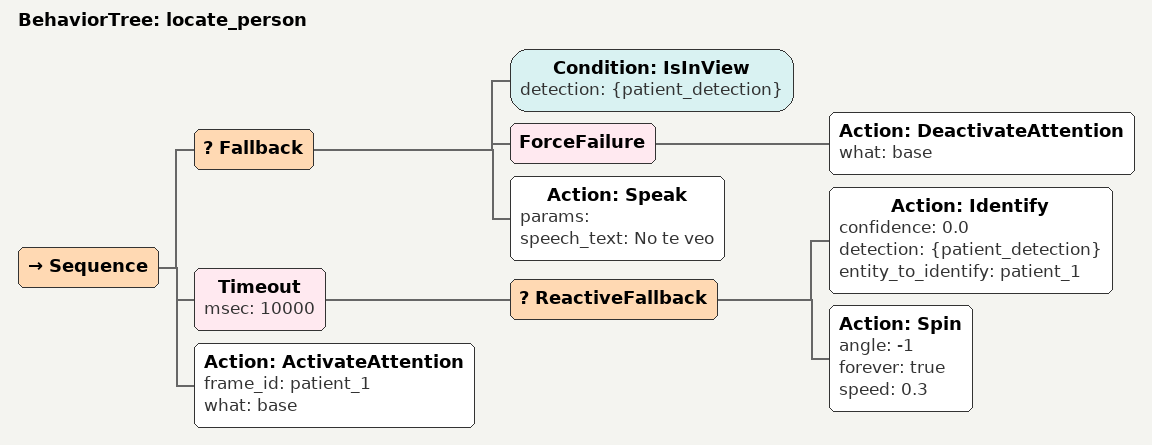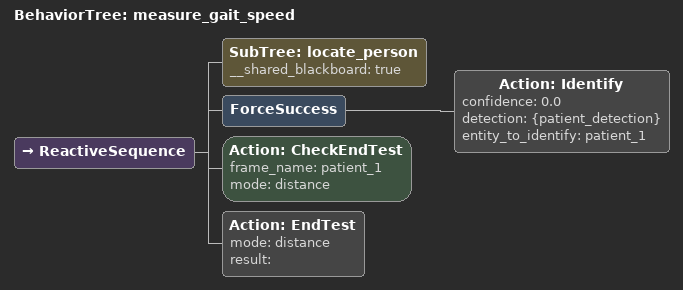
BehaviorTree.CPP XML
<BehaviorTree ID="locate_person">
    <Sequence>
        <Fallback>
            <Condition ID="IsInView" detection="{patient_detection}"/>
            <ForceFailure>
                <Action ID="DeactivateAttention" what="base"/>
            </ForceFailure>
            <Action ID="Speak" params="" speech_text="No te veo"/>
        </Fallback>
        <Timeout msec="10000">
            <ReactiveFallback>
                <Action ID="Identify" confidence="0.0" detection="{patient_detection}" entity_to_identify="patient_1"/>
                <Action ID="Spin" angle="-1" forever="true" speed="0.3"/>
            </ReactiveFallback>
        </Timeout>
        <Action ID="ActivateAttention" frame_id="patient_1" what="base"/>
    </Sequence>
</BehaviorTree>

<BehaviorTree ID="measure_gait_speed">
    <ReactiveSequence>
        <SubTree ID="locate_person" __shared_blackboard="true"/>
        <ForceSuccess>
            <Action ID="Identify" confidence="0.0" detection="{patient_detection}" entity_to_identify="patient_1"/>
        </ForceSuccess>
        <Action ID="CheckEndTest" frame_name="patient_1" mode="distance"/>
        <Action ID="EndTest" mode="distance" result=""/>
    </ReactiveSequence>
</BehaviorTree>
